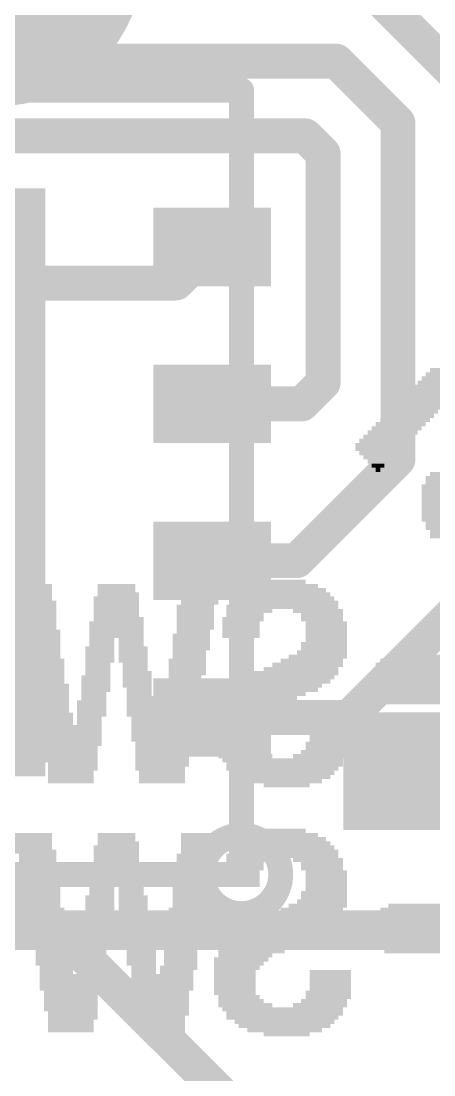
# Model space of a CAD drawing. Extents: x -0.1 to 35.6, y -0.1 to 17.9.
# Drawn here: x 29.34 to 31.44, y 5.74 to 11.12 of the extents above; entities that cross this region are included whole.
import ezdxf

# ---------------------------------------------------------------- set-up
doc = ezdxf.new("R2010")
doc.units = 0
for name, color, linetype in [('1', 12, 'CONTINUOUS'), ('16', 5, 'CONTINUOUS'), ('201', 6, 'CONTINUOUS'), ('21', 40, 'CONTINUOUS')]:
    doc.layers.add(name, color=color, linetype=linetype)

# ---------------------------------------------------------------- blocks, each defined once
blk = doc.blocks.new('RECT')
blk.add_solid([(-0.5, -0.5), (0.5, -0.5), (-0.5, 0.5), (0.5, 0.5)])
blk = doc.blocks.new('PIE')
at = {"const_width": 0.5}
blk.add_lwpolyline([(0, -0.25, 1), (0, 0.25, 1), (0, -0.25)], format="xyb", dxfattribs=at)

msp = doc.modelspace()

# ---------------------------------------------------------------- linework, layer by layer
at = {"layer": '1', "const_width": 0.1778}
for points in [[(31.1019, 11.2917), (31.6484, 10.7452)], [(27.3779, 10.9107), (30.9441, 10.9107)], [(30.9441, 10.9107), (31.2584, 10.5964)], [(31.2584, 10.5964), (31.2584, 8.8789)], [(27.2201, 10.5297), (30.7863, 10.5297)], [(30.7863, 10.5297), (30.8774, 10.4386)], [(30.8774, 10.4386), (30.8774, 9.2715)], [(30.3107, 9.963), (30.1267, 9.779)], [(30.1267, 9.779), (28.829, 9.779)], [(30.8774, 9.2715), (30.7689, 9.163)], [(30.7689, 9.163), (30.3107, 9.163)], [(31.2584, 8.8789), (30.7425, 8.363)], [(30.3107, 8.363), (30.7425, 8.363)], [(31.6484, 8.2045), (31.0069, 7.563)], [(30.3107, 7.563), (31.0069, 7.563)], [(31.2801, 7.2898), (31.0069, 7.563)]]:
    msp.add_lwpolyline(points, dxfattribs=at)
at = {"layer": '1', "const_width": 0.0889}
for points in [[(30.9755, 10.9421, 1), (30.9127, 10.8793)], [(30.9441, 10.8663, 1), (30.9441, 10.9551)], [(31.3029, 10.5964, 1), (31.214, 10.5964)], [(31.227, 10.565, 1), (31.2898, 10.6278)], [(30.8177, 10.5611, 1), (30.7548, 10.4983)], [(30.7863, 10.4853, 1), (30.7863, 10.5741)], [(30.9219, 10.4386, 1), (30.833, 10.4386)], [(30.846, 10.4071, 1), (30.9088, 10.47)], [(30.3421, 9.9316, 1), (30.2793, 9.9944)], [(30.0953, 9.8104, 1), (30.1581, 9.7476)], [(30.1267, 9.7346, 1), (30.1267, 9.8234)], [(30.9088, 9.2401, 1), (30.846, 9.303)], [(30.833, 9.2715, 1), (30.9219, 9.2715)], [(30.3107, 9.2074, 1), (30.3107, 9.1186)], [(30.7689, 9.1186, 1), (30.7689, 9.2074)], [(30.7374, 9.1944, 1), (30.8003, 9.1316)], [(31.214, 8.8789, 1), (31.3029, 8.8789)], [(31.2898, 8.8475, 1), (31.227, 8.9103)], [(30.3107, 8.4074, 1), (30.3107, 8.3186)], [(30.7111, 8.3944, 1), (30.7739, 8.3316)], [(30.7425, 8.3186, 1), (30.7425, 8.4074)], [(30.3107, 7.6075, 1), (30.3107, 7.5186)], [(31.0383, 7.5944, 1), (30.9755, 7.5316)], [(30.9755, 7.5944, 1), (31.0383, 7.5316)], [(31.0069, 7.5186, 1), (31.0069, 7.6075)], [(31.2487, 7.2584, 1), (31.3115, 7.3212)]]:
    msp.add_lwpolyline(points, format="xyb", dxfattribs=at)
at = {"layer": '16', "const_width": 0.1778}
msp.add_lwpolyline([(25.0701, 10.9344), (30.6578, 5.3467)], dxfattribs=at)
at = {"layer": '21'}
for points, const_width in [([(26.4607, 10.763), (30.4607, 10.763)], 0.127), ([(30.4607, 10.763), (30.4607, 6.763)], 0.127), ([(30.4607, 6.763), (26.4607, 6.763)], 0.127), ([(28.126, 6.4784), (32.326, 6.4784)], 0.2032)]:
    msp.add_lwpolyline(points, dxfattribs=dict(at, const_width=const_width))
for points, const_width in [([(30.4925, 10.763, 1), (30.429, 10.763)], 0.0635), ([(30.4607, 10.7312, 1), (30.4607, 10.7948)], 0.0635), ([(30.4607, 6.563, 1), (30.4607, 6.963, 1), (30.4607, 6.563)], 0.127), ([(30.4607, 6.7313, 1), (30.4607, 6.7947)], 0.0635), ([(30.429, 6.763, 1), (30.4925, 6.763)], 0.0635)]:
    msp.add_lwpolyline(points, format="xyb", dxfattribs=dict(at, const_width=const_width))

# ---------------------------------------------------------------- block references
at = {"layer": '1'}
for p, xscale, yscale, rotation in [((28.4607, 8.763), 2, 3, 180), ((30.3107, 9.963), 0.4, 0.6, 270), ((30.3107, 9.163), 0.4, 0.6, 270), ((30.3107, 8.363), 0.4, 0.6, 270), ((30.3107, 7.563), 0.4, 0.6, 270)]:
    msp.add_blockref('RECT', p, dxfattribs=dict(at, xscale=xscale, yscale=yscale, rotation=rotation))
at = {"layer": '1', "xscale": 0.6, "yscale": 0.6}
msp.add_blockref('RECT', (31.2801, 7.2898), dxfattribs=at)
at = {"layer": '16', "xscale": 1.5, "yscale": 1.5}
msp.add_blockref('PIE', (29.21, 11.43), dxfattribs=at)
at = {"layer": '201', "rotation": 180}
for p, xscale, yscale in [((31.4846, 9.2922), 0.2108, 0.0211), ((31.4744, 9.3133), 0.1499, 0.0211), ((31.4744, 9.3345), 0.1041, 0.0213), ((31.4846, 9.2498), 0.2972, 0.0211), ((31.4858, 9.271), 0.254, 0.0213), ((31.4846, 9.1863), 0.4242, 0.0211), ((31.4858, 9.2075), 0.381, 0.0213), ((31.4858, 9.2287), 0.3404, 0.0211), ((31.496, 9.144), 0.5283, 0.0213), ((31.4846, 9.1652), 0.4648, 0.0211), ((31.2953, 9.0805), 0.254, 0.0213), ((31.3157, 9.1017), 0.254, 0.0211), ((31.336, 9.1228), 0.254, 0.0211), ((31.2522, 9.0382), 0.254, 0.0211), ((31.2725, 9.0593), 0.254, 0.0211), ((31.1887, 8.9747), 0.254, 0.0211), ((31.209, 8.9958), 0.254, 0.0211), ((31.2318, 9.017), 0.254, 0.0213), ((31.1683, 8.9535), 0.254, 0.0213), ((31.1569, 8.9323), 0.2311, 0.0211), ((31.1569, 8.9112), 0.1905, 0.0211), ((31.1569, 8.89), 0.1499, 0.0213), ((31.1569, 8.8688), 0.1041, 0.0211), ((31.1569, 8.8477), 0.0635, 0.0211), ((31.1569, 8.8265), 0.0229, 0.0213), ((31.5493, 8.8053), 0.254, 0.0211), ((31.5278, 8.7842), 0.2565, 0.0211), ((31.5163, 8.763), 0.2337, 0.0213), ((31.496, 8.7418), 0.2337, 0.0211), ((31.496, 8.7207), 0.2337, 0.0211), ((31.496, 8.6995), 0.2337, 0.0213), ((31.496, 8.6783), 0.2337, 0.0211), ((31.496, 8.6572), 0.2337, 0.0211), ((31.5062, 8.636), 0.254, 0.0213), ((31.5062, 8.6148), 0.254, 0.0211), ((31.5176, 8.5937), 0.2769, 0.0211), ((31.5278, 8.5725), 0.2972, 0.0213), ((31.5481, 8.5513), 0.2972, 0.0211), ((31.5481, 8.5302), 0.2972, 0.0211), ((31.5697, 8.509), 0.2946, 0.0213), ((31.5913, 8.4878), 0.3378, 0.0211), ((29.3992, 8.2338), 0.1905, 0.0211), ((29.8234, 8.2338), 0.1905, 0.0211), ((30.2476, 8.2338), 0.1905, 0.0211), ((30.6807, 8.2338), 0.3404, 0.0211), ((30.6807, 8.255), 0.2134, 0.0213), ((29.3992, 8.2127), 0.1905, 0.0211), ((29.3992, 8.1915), 0.1905, 0.0213), ((29.3992, 8.1703), 0.1905, 0.0211), ((29.8234, 8.1703), 0.2311, 0.0211), ((29.8234, 8.2127), 0.1905, 0.0211), ((29.8336, 8.1915), 0.2108, 0.0213), ((30.2476, 8.2127), 0.1905, 0.0211), ((30.2476, 8.1915), 0.1905, 0.0213), ((30.2476, 8.1703), 0.1905, 0.0211), ((30.6807, 8.1703), 0.508, 0.0211), ((30.6807, 8.1915), 0.4674, 0.0213), ((30.6807, 8.2127), 0.4216, 0.0211), ((29.4107, 8.1492), 0.2134, 0.0211), ((29.4221, 8.128), 0.1905, 0.0213), ((29.4221, 8.1068), 0.1905, 0.0211), ((29.8234, 8.1492), 0.2311, 0.0211), ((29.8234, 8.128), 0.2311, 0.0213), ((29.8234, 8.1068), 0.2311, 0.0211), ((30.2247, 8.128), 0.1905, 0.0213), ((30.2247, 8.1068), 0.1905, 0.0211), ((30.2476, 8.1492), 0.1905, 0.0211), ((30.6692, 8.128), 0.5715, 0.0213), ((30.5003, 8.1068), 0.2337, 0.0211), ((30.6807, 8.1492), 0.5486, 0.0211), ((30.8508, 8.1068), 0.254, 0.0211), ((29.4221, 8.0857), 0.1905, 0.0211), ((29.4221, 8.0645), 0.1905, 0.0213), ((29.8348, 8.0645), 0.254, 0.0213), ((29.8234, 8.0857), 0.2311, 0.0211), ((30.2247, 8.0857), 0.1905, 0.0211), ((30.2247, 8.0645), 0.1905, 0.0213), ((30.4686, 8.0645), 0.2108, 0.0213), ((30.4787, 8.0857), 0.1905, 0.0211), ((30.8712, 8.0857), 0.2134, 0.0211), ((30.8712, 8.0645), 0.2134, 0.0213), ((29.4221, 8.0433), 0.1905, 0.0211), ((29.4322, 8.0222), 0.1702, 0.0211), ((29.4424, 8.001), 0.1905, 0.0213), ((29.8234, 8.0433), 0.2769, 0.0211), ((29.8234, 8.0222), 0.2769, 0.0211), ((29.8234, 8.001), 0.2769, 0.0213), ((30.2247, 8.0433), 0.1905, 0.0211), ((30.2247, 8.0222), 0.1905, 0.0211), ((30.2146, 8.001), 0.1702, 0.0213), ((30.4584, 8.0433), 0.1905, 0.0211), ((30.4584, 8.0222), 0.1905, 0.0211), ((30.4584, 8.001), 0.1905, 0.0213), ((30.8928, 8.0433), 0.2108, 0.0211), ((30.8928, 8.0222), 0.2108, 0.0211), ((30.8928, 8.001), 0.2108, 0.0213), ((29.4424, 7.9798), 0.1905, 0.0211), ((29.4424, 7.9587), 0.1905, 0.0211), ((29.8234, 7.9798), 0.2769, 0.0211), ((29.7485, 7.9587), 0.127, 0.0211), ((29.8983, 7.9587), 0.127, 0.0211), ((30.2044, 7.9798), 0.1905, 0.0211), ((30.2044, 7.9587), 0.1905, 0.0211), ((30.4584, 7.9798), 0.1905, 0.0211), ((30.8928, 7.9798), 0.2108, 0.0211), ((30.8928, 7.9587), 0.2108, 0.0211), ((29.4424, 7.9375), 0.1905, 0.0213), ((29.4424, 7.9163), 0.1905, 0.0211), ((29.4526, 7.8952), 0.1702, 0.0211), ((29.7383, 7.9163), 0.1473, 0.0211), ((29.7383, 7.8952), 0.1473, 0.0211), ((29.7485, 7.9375), 0.127, 0.0213), ((29.8983, 7.9375), 0.127, 0.0213), ((29.9085, 7.9163), 0.1473, 0.0211), ((29.9085, 7.8952), 0.1473, 0.0211), ((30.2044, 7.9375), 0.1905, 0.0213), ((30.2044, 7.9163), 0.1905, 0.0211), ((30.1943, 7.8952), 0.1702, 0.0211), ((30.8712, 7.8952), 0.254, 0.0211), ((30.8813, 7.9375), 0.2337, 0.0213), ((30.8813, 7.9163), 0.2337, 0.0211), ((29.4526, 7.874), 0.1702, 0.0213), ((29.4627, 7.8528), 0.1905, 0.0211), ((29.7383, 7.874), 0.1473, 0.0213), ((29.7383, 7.8528), 0.1473, 0.0211), ((29.9085, 7.874), 0.1473, 0.0213), ((29.9085, 7.8528), 0.1473, 0.0211), ((30.1841, 7.8528), 0.1905, 0.0211), ((30.1943, 7.874), 0.1702, 0.0213), ((30.8191, 7.8528), 0.3175, 0.0211), ((30.8496, 7.874), 0.2972, 0.0213), ((32.3113, 7.8528), 2.286, 0.0211), ((32.3418, 7.874), 2.2657, 0.0213), ((29.4627, 7.8317), 0.1905, 0.0211), ((29.4627, 7.8105), 0.1905, 0.0213), ((29.4742, 7.7893), 0.1676, 0.0211), ((29.7282, 7.8317), 0.127, 0.0211), ((29.7282, 7.8105), 0.127, 0.0213), ((29.7282, 7.7893), 0.127, 0.0211), ((29.9288, 7.7893), 0.1473, 0.0211), ((29.9187, 7.8317), 0.127, 0.0211), ((29.9187, 7.8105), 0.127, 0.0213), ((30.1841, 7.8317), 0.1905, 0.0211), ((30.1841, 7.8105), 0.1905, 0.0213), ((30.1841, 7.7893), 0.1905, 0.0211), ((30.7327, 7.7893), 0.4445, 0.0211), ((30.7645, 7.8105), 0.381, 0.0213), ((30.7975, 7.8317), 0.3607, 0.0211), ((32.2885, 7.8317), 2.286, 0.0211), ((32.2783, 7.8105), 2.2657, 0.0213), ((32.2682, 7.7893), 2.2454, 0.0211), ((29.4742, 7.7682), 0.1676, 0.0211), ((29.4742, 7.747), 0.1676, 0.0213), ((29.718, 7.7682), 0.1473, 0.0211), ((29.718, 7.747), 0.1473, 0.0213), ((29.9288, 7.7682), 0.1473, 0.0211), ((29.9288, 7.747), 0.1473, 0.0213), ((30.1727, 7.7682), 0.1676, 0.0211), ((30.1727, 7.747), 0.1676, 0.0213), ((30.6705, 7.747), 0.4877, 0.0213), ((30.7023, 7.7682), 0.4648, 0.0211), ((32.2466, 7.7682), 2.2428, 0.0211), ((32.2364, 7.747), 2.2225, 0.0213), ((29.4856, 7.7258), 0.1905, 0.0211), ((29.4856, 7.7047), 0.1905, 0.0211), ((29.4856, 7.6835), 0.1905, 0.0213), ((29.718, 7.7258), 0.1473, 0.0211), ((29.718, 7.7047), 0.1473, 0.0211), ((29.7078, 7.6835), 0.127, 0.0213), ((29.9288, 7.7258), 0.1473, 0.0211), ((29.939, 7.7047), 0.127, 0.0211), ((29.939, 7.6835), 0.127, 0.0213), ((30.1612, 7.7047), 0.1905, 0.0211), ((30.1612, 7.6835), 0.1905, 0.0213), ((30.1727, 7.7258), 0.1676, 0.0211), ((30.5753, 7.6835), 0.4242, 0.0213), ((30.6172, 7.7047), 0.4674, 0.0211), ((30.6388, 7.7258), 0.4648, 0.0211), ((32.2263, 7.7258), 2.2022, 0.0211), ((32.2148, 7.6835), 2.1387, 0.0213), ((32.225, 7.7047), 2.159, 0.0211), ((29.4958, 7.6623), 0.1702, 0.0211), ((29.4958, 7.6412), 0.1702, 0.0211), ((29.6964, 7.6412), 0.1499, 0.0211), ((29.7078, 7.6623), 0.127, 0.0211), ((29.9504, 7.6623), 0.1499, 0.0211), ((29.9504, 7.6412), 0.1499, 0.0211), ((30.1511, 7.6623), 0.1702, 0.0211), ((30.1511, 7.6412), 0.1702, 0.0211), ((30.5118, 7.6412), 0.3378, 0.0211), ((30.5537, 7.6623), 0.381, 0.0211), ((32.2161, 7.6623), 2.0955, 0.0211), ((32.2148, 7.6412), 2.0523, 0.0211), ((29.4958, 7.62), 0.1702, 0.0213), ((29.4958, 7.5988), 0.1702, 0.0211), ((29.5059, 7.5777), 0.1905, 0.0211), ((29.6964, 7.62), 0.1499, 0.0213), ((29.6964, 7.5988), 0.1499, 0.0211), ((29.6964, 7.5777), 0.1499, 0.0211), ((29.9504, 7.62), 0.1499, 0.0213), ((29.9504, 7.5988), 0.1499, 0.0211), ((29.9504, 7.5777), 0.1499, 0.0211), ((30.1511, 7.62), 0.1702, 0.0213), ((30.1511, 7.5988), 0.1702, 0.0211), ((30.1511, 7.5777), 0.1702, 0.0211), ((30.4584, 7.5988), 0.2769, 0.0211), ((30.447, 7.5777), 0.254, 0.0211), ((30.48, 7.62), 0.2743, 0.0213), ((29.5161, 7.5565), 0.1702, 0.0213), ((29.5161, 7.5353), 0.1702, 0.0211), ((29.685, 7.5565), 0.127, 0.0213), ((29.685, 7.5353), 0.127, 0.0211), ((29.9618, 7.5565), 0.127, 0.0213), ((29.9618, 7.5353), 0.127, 0.0211), ((30.1409, 7.5565), 0.1905, 0.0213), ((30.1308, 7.5353), 0.1702, 0.0211), ((30.4368, 7.5565), 0.2337, 0.0213), ((30.4267, 7.5353), 0.2134, 0.0211), ((30.9131, 7.5353), 0.2108, 0.0211), ((29.5897, 7.5142), 0.3175, 0.0211), ((29.5897, 7.493), 0.3175, 0.0213), ((29.5897, 7.4718), 0.3175, 0.0211), ((30.0571, 7.5142), 0.3175, 0.0211), ((30.0571, 7.493), 0.3175, 0.0213), ((30.0571, 7.4718), 0.3175, 0.0211), ((30.4267, 7.5142), 0.2134, 0.0211), ((30.4267, 7.493), 0.2134, 0.0213), ((30.4267, 7.4718), 0.2134, 0.0211), ((30.9131, 7.5142), 0.2108, 0.0211), ((30.9131, 7.493), 0.2108, 0.0213), ((30.9131, 7.4718), 0.2108, 0.0211), ((29.5897, 7.4507), 0.3175, 0.0211), ((29.6012, 7.4295), 0.2946, 0.0213), ((29.591, 7.4083), 0.2743, 0.0211), ((30.0571, 7.4507), 0.3175, 0.0211), ((30.0558, 7.4295), 0.2743, 0.0213), ((30.0558, 7.4083), 0.2743, 0.0211), ((30.4267, 7.4507), 0.2134, 0.0211), ((30.4267, 7.4295), 0.2134, 0.0213), ((30.4483, 7.4083), 0.2108, 0.0211), ((30.9029, 7.4295), 0.2311, 0.0213), ((30.9029, 7.4083), 0.2311, 0.0211), ((30.9131, 7.4507), 0.2108, 0.0211), ((29.591, 7.3872), 0.2743, 0.0211), ((29.591, 7.366), 0.2743, 0.0213), ((30.0558, 7.3872), 0.2743, 0.0211), ((30.0558, 7.366), 0.2743, 0.0213), ((30.4584, 7.3872), 0.2311, 0.0211), ((30.48, 7.366), 0.2743, 0.0213), ((30.861, 7.366), 0.2743, 0.0213), ((30.8813, 7.3872), 0.2337, 0.0211), ((29.591, 7.3448), 0.2743, 0.0211), ((29.6012, 7.3237), 0.254, 0.0211), ((29.6012, 7.3025), 0.254, 0.0213), ((30.0558, 7.3448), 0.2743, 0.0211), ((30.0558, 7.3237), 0.2743, 0.0211), ((30.0457, 7.3025), 0.254, 0.0213), ((30.6705, 7.3448), 0.6147, 0.0211), ((30.6692, 7.3025), 0.5715, 0.0213), ((30.6807, 7.3237), 0.5944, 0.0211), ((29.591, 7.2813), 0.2337, 0.0211), ((29.591, 7.2602), 0.2337, 0.0211), ((30.0558, 7.2813), 0.2337, 0.0211), ((30.0558, 7.2602), 0.2337, 0.0211), ((30.6807, 7.2813), 0.508, 0.0211), ((30.6807, 7.2602), 0.4674, 0.0211), ((29.591, 7.239), 0.2337, 0.0213), ((30.0558, 7.239), 0.2337, 0.0213), ((30.6807, 7.239), 0.381, 0.0213), ((30.6908, 7.2178), 0.2337, 0.0211), ((30.6807, 6.985), 0.2134, 0.0213), ((29.3992, 6.9638), 0.1905, 0.0211), ((29.3992, 6.9427), 0.1905, 0.0211), ((29.8234, 6.9638), 0.1905, 0.0211), ((29.8234, 6.9427), 0.1905, 0.0211), ((30.2476, 6.9638), 0.1905, 0.0211), ((30.2476, 6.9427), 0.1905, 0.0211), ((30.6807, 6.9427), 0.4216, 0.0211), ((30.6807, 6.9638), 0.3404, 0.0211), ((29.3992, 6.9215), 0.1905, 0.0213), ((29.3992, 6.9003), 0.1905, 0.0211), ((29.4107, 6.8792), 0.2134, 0.0211), ((29.8234, 6.9003), 0.2311, 0.0211), ((29.8234, 6.8792), 0.2311, 0.0211), ((29.8336, 6.9215), 0.2108, 0.0213), ((30.2476, 6.9215), 0.1905, 0.0213), ((30.2476, 6.9003), 0.1905, 0.0211), ((30.2476, 6.8792), 0.1905, 0.0211), ((30.6807, 6.8792), 0.5486, 0.0211), ((30.6807, 6.9003), 0.508, 0.0211), ((30.6807, 6.9215), 0.4674, 0.0213), ((29.4221, 6.858), 0.1905, 0.0213), ((29.4221, 6.8368), 0.1905, 0.0211), ((29.4221, 6.8157), 0.1905, 0.0211), ((29.8234, 6.858), 0.2311, 0.0213), ((29.8234, 6.8368), 0.2311, 0.0211), ((29.8234, 6.8157), 0.2311, 0.0211), ((30.2247, 6.858), 0.1905, 0.0213), ((30.2247, 6.8368), 0.1905, 0.0211), ((30.2247, 6.8157), 0.1905, 0.0211), ((30.6692, 6.858), 0.5715, 0.0213), ((30.5003, 6.8368), 0.2337, 0.0211), ((30.4787, 6.8157), 0.1905, 0.0211), ((30.8508, 6.8368), 0.254, 0.0211), ((30.8712, 6.8157), 0.2134, 0.0211), ((29.4221, 6.7945), 0.1905, 0.0213), ((29.4221, 6.7733), 0.1905, 0.0211), ((29.8234, 6.7733), 0.2769, 0.0211), ((29.8348, 6.7945), 0.254, 0.0213), ((30.2247, 6.7945), 0.1905, 0.0213), ((30.2247, 6.7733), 0.1905, 0.0211), ((30.4686, 6.7945), 0.2108, 0.0213), ((30.4584, 6.7733), 0.1905, 0.0211), ((30.8712, 6.7945), 0.2134, 0.0213), ((30.8928, 6.7733), 0.2108, 0.0211), ((29.4322, 6.7522), 0.1702, 0.0211), ((29.4424, 6.731), 0.1905, 0.0213), ((29.4424, 6.7098), 0.1905, 0.0211), ((29.8234, 6.7522), 0.2769, 0.0211), ((29.8234, 6.731), 0.2769, 0.0213), ((29.8234, 6.7098), 0.2769, 0.0211), ((30.2044, 6.7098), 0.1905, 0.0211), ((30.2247, 6.7522), 0.1905, 0.0211), ((30.2146, 6.731), 0.1702, 0.0213), ((30.4584, 6.7522), 0.1905, 0.0211), ((30.4584, 6.731), 0.1905, 0.0213), ((30.4584, 6.7098), 0.1905, 0.0211), ((30.8928, 6.7522), 0.2108, 0.0211), ((30.8928, 6.731), 0.2108, 0.0213), ((30.8928, 6.7098), 0.2108, 0.0211), ((29.4424, 6.6887), 0.1905, 0.0211), ((29.4424, 6.6675), 0.1905, 0.0213), ((29.7485, 6.6887), 0.127, 0.0211), ((29.7485, 6.6675), 0.127, 0.0213), ((29.8983, 6.6887), 0.127, 0.0211), ((29.8983, 6.6675), 0.127, 0.0213), ((30.2044, 6.6887), 0.1905, 0.0211), ((30.2044, 6.6675), 0.1905, 0.0213), ((30.8813, 6.6675), 0.2337, 0.0213), ((30.8928, 6.6887), 0.2108, 0.0211), ((29.4424, 6.6463), 0.1905, 0.0211), ((29.4526, 6.6252), 0.1702, 0.0211), ((29.4526, 6.604), 0.1702, 0.0213), ((29.7383, 6.6463), 0.1473, 0.0211), ((29.7383, 6.6252), 0.1473, 0.0211), ((29.7383, 6.604), 0.1473, 0.0213), ((29.9085, 6.6463), 0.1473, 0.0211), ((29.9085, 6.6252), 0.1473, 0.0211), ((29.9085, 6.604), 0.1473, 0.0213), ((30.2044, 6.6463), 0.1905, 0.0211), ((30.1943, 6.6252), 0.1702, 0.0211), ((30.1943, 6.604), 0.1702, 0.0213), ((30.8496, 6.604), 0.2972, 0.0213), ((30.8712, 6.6252), 0.254, 0.0211), ((30.8813, 6.6463), 0.2337, 0.0211), ((32.6593, 6.604), 2.9007, 0.0213), ((29.4627, 6.5828), 0.1905, 0.0211), ((29.4627, 6.5617), 0.1905, 0.0211), ((29.7383, 6.5828), 0.1473, 0.0211), ((29.7282, 6.5617), 0.127, 0.0211), ((29.9085, 6.5828), 0.1473, 0.0211), ((29.9187, 6.5617), 0.127, 0.0211), ((30.1841, 6.5828), 0.1905, 0.0211), ((30.1841, 6.5617), 0.1905, 0.0211), ((30.7975, 6.5617), 0.3607, 0.0211), ((30.8191, 6.5828), 0.3175, 0.0211), ((32.6593, 6.5617), 3.0277, 0.0211), ((32.6606, 6.5828), 2.9845, 0.0211), ((29.4627, 6.5405), 0.1905, 0.0213), ((29.4742, 6.5193), 0.1676, 0.0211), ((29.4742, 6.4982), 0.1676, 0.0211), ((29.718, 6.4982), 0.1473, 0.0211), ((29.7282, 6.5405), 0.127, 0.0213), ((29.7282, 6.5193), 0.127, 0.0211), ((29.9288, 6.5193), 0.1473, 0.0211), ((29.9288, 6.4982), 0.1473, 0.0211), ((29.9187, 6.5405), 0.127, 0.0213), ((30.1841, 6.5405), 0.1905, 0.0213), ((30.1841, 6.5193), 0.1905, 0.0211), ((30.1727, 6.4982), 0.1676, 0.0211), ((30.7023, 6.4982), 0.4648, 0.0211), ((30.7327, 6.5193), 0.4445, 0.0211), ((30.7645, 6.5405), 0.381, 0.0213), ((32.6593, 6.4982), 3.0683, 0.0211), ((32.6593, 6.5405), 3.0277, 0.0213), ((32.6695, 6.5193), 3.048, 0.0211), ((29.4742, 6.477), 0.1676, 0.0213), ((29.4856, 6.4558), 0.1905, 0.0211), ((29.718, 6.477), 0.1473, 0.0213), ((29.718, 6.4558), 0.1473, 0.0211), ((29.9288, 6.477), 0.1473, 0.0213), ((29.9288, 6.4558), 0.1473, 0.0211), ((30.1727, 6.477), 0.1676, 0.0213), ((30.1727, 6.4558), 0.1676, 0.0211), ((30.6388, 6.4558), 0.4648, 0.0211), ((30.6705, 6.477), 0.4877, 0.0213), ((32.6593, 6.477), 3.0683, 0.0213), ((32.6593, 6.4558), 3.0683, 0.0211), ((29.4856, 6.4347), 0.1905, 0.0211), ((29.4856, 6.4135), 0.1905, 0.0213), ((29.4958, 6.3923), 0.1702, 0.0211), ((29.718, 6.4347), 0.1473, 0.0211), ((29.7078, 6.4135), 0.127, 0.0213), ((29.7078, 6.3923), 0.127, 0.0211), ((29.9504, 6.3923), 0.1499, 0.0211), ((29.939, 6.4347), 0.127, 0.0211), ((29.939, 6.4135), 0.127, 0.0213), ((30.1612, 6.4347), 0.1905, 0.0211), ((30.1612, 6.4135), 0.1905, 0.0213), ((30.1511, 6.3923), 0.1702, 0.0211), ((30.5753, 6.4135), 0.4242, 0.0213), ((30.5537, 6.3923), 0.381, 0.0211), ((30.6172, 6.4347), 0.4674, 0.0211), ((32.6593, 6.4347), 3.0277, 0.0211), ((32.6593, 6.4135), 3.0277, 0.0213), ((32.6606, 6.3923), 2.9845, 0.0211), ((29.4958, 6.3712), 0.1702, 0.0211), ((29.4958, 6.35), 0.1702, 0.0213), ((29.6964, 6.3712), 0.1499, 0.0211), ((29.6964, 6.35), 0.1499, 0.0213), ((29.9504, 6.3712), 0.1499, 0.0211), ((29.9504, 6.35), 0.1499, 0.0213), ((30.1511, 6.3712), 0.1702, 0.0211), ((30.1511, 6.35), 0.1702, 0.0213), ((30.5118, 6.3712), 0.3378, 0.0211), ((30.48, 6.35), 0.2743, 0.0213), ((32.6593, 6.3712), 2.9413, 0.0211), ((29.4958, 6.3288), 0.1702, 0.0211), ((29.5059, 6.3077), 0.1905, 0.0211), ((29.5161, 6.2865), 0.1702, 0.0213), ((29.6964, 6.3288), 0.1499, 0.0211), ((29.6964, 6.3077), 0.1499, 0.0211), ((29.685, 6.2865), 0.127, 0.0213), ((29.9504, 6.3288), 0.1499, 0.0211), ((29.9504, 6.3077), 0.1499, 0.0211), ((29.9618, 6.2865), 0.127, 0.0213), ((30.1409, 6.2865), 0.1905, 0.0213), ((30.1511, 6.3288), 0.1702, 0.0211), ((30.1511, 6.3077), 0.1702, 0.0211), ((30.4584, 6.3288), 0.2769, 0.0211), ((30.447, 6.3077), 0.254, 0.0211), ((30.4368, 6.2865), 0.2337, 0.0213), ((29.5897, 6.2442), 0.3175, 0.0211), ((29.5161, 6.2653), 0.1702, 0.0211), ((29.685, 6.2653), 0.127, 0.0211), ((29.9618, 6.2653), 0.127, 0.0211), ((30.0571, 6.2442), 0.3175, 0.0211), ((30.1308, 6.2653), 0.1702, 0.0211), ((30.4267, 6.2653), 0.2134, 0.0211), ((30.4267, 6.2442), 0.2134, 0.0211), ((30.9131, 6.2653), 0.2108, 0.0211), ((30.9131, 6.2442), 0.2108, 0.0211), ((29.5897, 6.223), 0.3175, 0.0213), ((29.5897, 6.2018), 0.3175, 0.0211), ((29.5897, 6.1807), 0.3175, 0.0211), ((30.0571, 6.223), 0.3175, 0.0213), ((30.0571, 6.2018), 0.3175, 0.0211), ((30.0571, 6.1807), 0.3175, 0.0211), ((30.4267, 6.223), 0.2134, 0.0213), ((30.4267, 6.2018), 0.2134, 0.0211), ((30.4267, 6.1807), 0.2134, 0.0211), ((30.9131, 6.223), 0.2108, 0.0213), ((30.9131, 6.2018), 0.2108, 0.0211), ((30.9131, 6.1807), 0.2108, 0.0211), ((29.6012, 6.1595), 0.2946, 0.0213), ((29.591, 6.1383), 0.2743, 0.0211), ((29.591, 6.1172), 0.2743, 0.0211), ((30.0558, 6.1595), 0.2743, 0.0213), ((30.0558, 6.1383), 0.2743, 0.0211), ((30.0558, 6.1172), 0.2743, 0.0211), ((30.4267, 6.1595), 0.2134, 0.0213), ((30.4483, 6.1383), 0.2108, 0.0211), ((30.4584, 6.1172), 0.2311, 0.0211), ((30.8813, 6.1172), 0.2337, 0.0211), ((30.9029, 6.1595), 0.2311, 0.0213), ((30.9029, 6.1383), 0.2311, 0.0211), ((29.591, 6.096), 0.2743, 0.0213), ((29.591, 6.0748), 0.2743, 0.0211), ((30.0558, 6.096), 0.2743, 0.0213), ((30.0558, 6.0748), 0.2743, 0.0211), ((30.48, 6.096), 0.2743, 0.0213), ((30.6705, 6.0748), 0.6147, 0.0211), ((30.861, 6.096), 0.2743, 0.0213), ((29.6012, 6.0537), 0.254, 0.0211), ((29.6012, 6.0325), 0.254, 0.0213), ((29.591, 6.0113), 0.2337, 0.0211), ((30.0558, 6.0537), 0.2743, 0.0211), ((30.0457, 6.0325), 0.254, 0.0213), ((30.0558, 6.0113), 0.2337, 0.0211), ((30.6692, 6.0325), 0.5715, 0.0213), ((30.6807, 6.0537), 0.5944, 0.0211), ((30.6807, 6.0113), 0.508, 0.0211), ((29.591, 5.9902), 0.2337, 0.0211), ((29.591, 5.969), 0.2337, 0.0213), ((30.0558, 5.9902), 0.2337, 0.0211), ((30.0558, 5.969), 0.2337, 0.0213), ((30.6807, 5.9902), 0.4674, 0.0211), ((30.6807, 5.969), 0.381, 0.0213), ((30.6908, 5.9478), 0.2337, 0.0211)]:
    msp.add_blockref('RECT', p, dxfattribs=dict(at, xscale=xscale, yscale=yscale))

doc.saveas('drawing.dxf')
